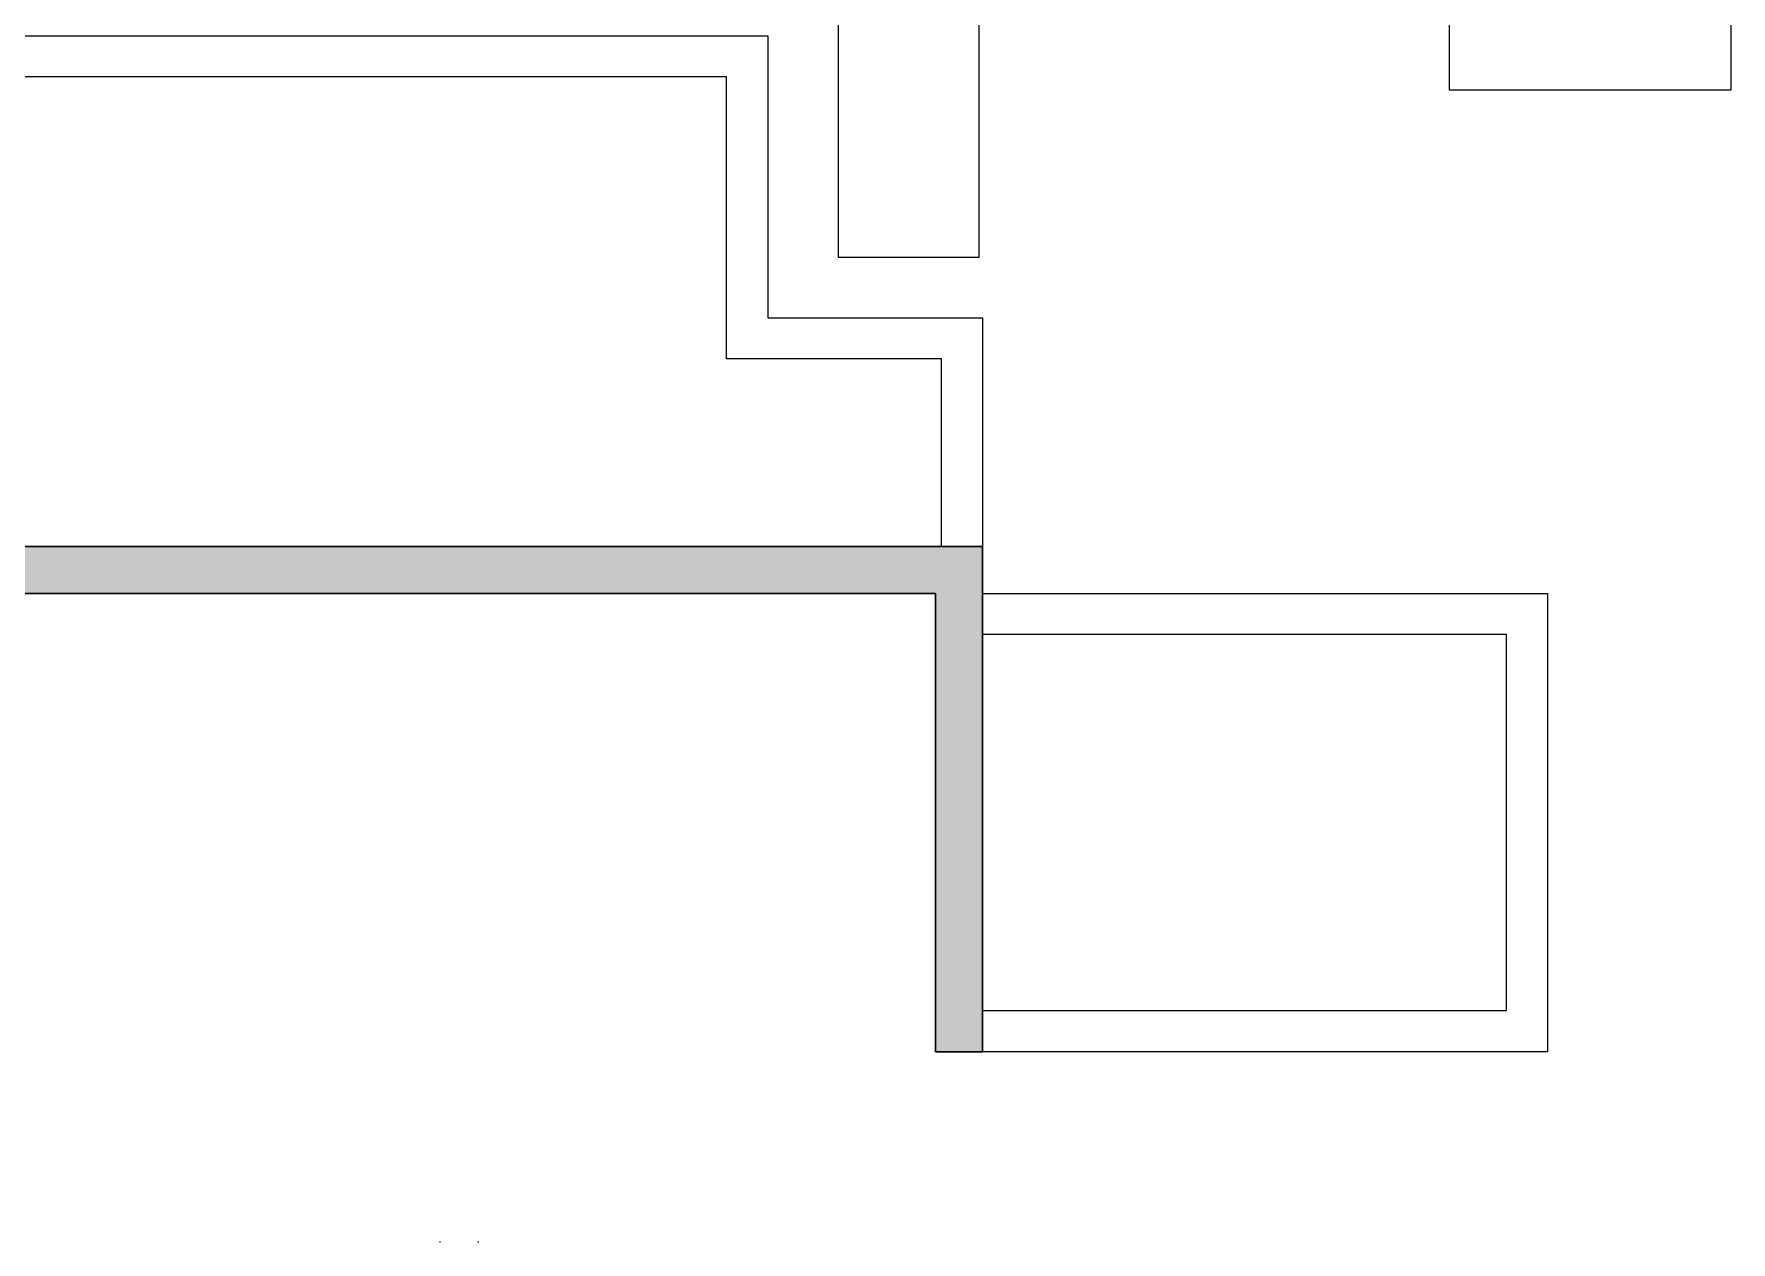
# Model space of a CAD drawing. Header units: inches. Extents: x -4688 to 1542, y -3558 to 978.
# Drawn here: x 221.1 to 365.6, y 34.8 to 137.6 of the extents above; entities that cross this region are included whole.
import ezdxf

# ---------------------------------------------------------------- set-up
doc = ezdxf.new("R2010")
doc.units = ezdxf.units.IN
doc.header["$MEASUREMENT"] = 0
for name, color, linetype, lineweight in [('A-GENM', 13, 'Continuous', 9), ('A-WALL', 113, 'Continuous', 18), ('A-WALL-PATT', 111, 'Continuous', 18), ('I-WALL', 2, 'Continuous', 18)]:
    doc.layers.add(name, color=color, linetype=linetype, lineweight=lineweight)

# ---------------------------------------------------------------- blocks, each defined once
blk = doc.blocks.new('Generic Models 2 - Generic Models 2-7028761-1st Floor Power _ Signal')
at = {"layer": 'A-GENM'}
for p, q in [((325.64, 110.13), (325.64, 66.4)), ((349.64, 66.4), (349.64, 110.13)), ((285.64, 52.13), (285.64, 94.13)), ((273.64, 76.13), (273.64, 52.13)), ((325.64, 66.4), (349.64, 66.4)), ((273.64, 52.13), (285.64, 52.13))]:
    blk.add_line(p, q, dxfattribs=at)
blk = doc.blocks.new('Cast_Iron_Radiator_8182 - Cast_Iron_Radiator_8182-V90-1st Floor Power _ Signal')
at = {"layer": 'A-GENM'}
for p, q in [((0.75, 4.93), (0.71, 4.93)), ((0.79, 4.93), (0.75, 4.93)), ((4, 4.93), (3.96, 4.93)), ((4.04, 4.93), (4, 4.93))]:
    blk.add_line(p, q, dxfattribs=at)

msp = doc.modelspace()

# ---------------------------------------------------------------- hatches: boundary and pattern name
at = {"layer": 'A-WALL-PATT', "lineweight": 9}
for points in [[(301.84, 89.97), (301.84, 93.97), (178.31, 93.97), (178.31, 89.97), (300.49, 89.97)], [(297.84, 50.97), (301.84, 50.97), (301.84, 89.97), (297.84, 89.97), (297.84, 71.2)]]:
    msp.add_hatch(color=7, dxfattribs=at).paths.add_polyline_path(points, flags=0)

# ---------------------------------------------------------------- linework, layer by layer
at = {"layer": 'A-WALL', "color": 8, "lineweight": 30}
for p, q in [((301.84, 93.97), (174.31, 93.97)), ((301.84, 50.97), (301.84, 93.97)), ((178.31, 89.97), (297.84, 89.97)), ((297.84, 89.97), (297.84, 50.97)), ((297.84, 50.97), (301.84, 50.97))]:
    msp.add_line(p, q, dxfattribs=at)
at = {"layer": 'I-WALL', "lineweight": 9}
for p, q in [((192.6, 137.44), (283.56, 137.44)), ((283.56, 137.44), (283.56, 113.44)), ((280.06, 133.94), (196.1, 133.94)), ((280.06, 109.94), (280.06, 133.94)), ((283.56, 113.44), (301.84, 113.44)), ((301.84, 113.44), (301.84, 93.97)), ((298.34, 109.94), (280.06, 109.94)), ((298.34, 93.97), (298.34, 109.94)), ((301.84, 89.97), (349.93, 89.97)), ((349.93, 89.97), (349.93, 50.97)), ((346.43, 86.47), (301.84, 86.47)), ((346.43, 54.47), (346.43, 86.47)), ((301.84, 54.47), (346.43, 54.47)), ((349.93, 50.97), (301.84, 50.97))]:
    msp.add_line(p, q, dxfattribs=at)

# ---------------------------------------------------------------- block references
at = {"layer": 'A-GENM'}
for name, p in [('Generic Models 2 - Generic Models 2-7028761-1st Floor Power _ Signal', (15.92, 66.46)), ('Cast_Iron_Radiator_8182 - Cast_Iron_Radiator_8182-V90-1st Floor Power _ Signal', (254.92, 29.83))]:
    msp.add_blockref(name, p, dxfattribs=at)

doc.saveas('drawing.dxf')
